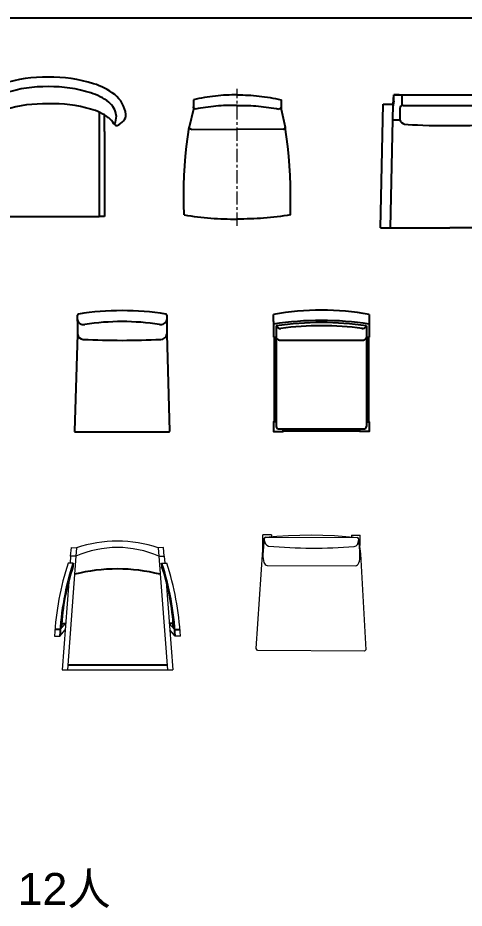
# Model space of a CAD drawing. Header units: millimetres. Extents: x 14385 to 129787, y 107826 to 186798.
# Drawn here: x 49027 to 51126, y 175647 to 179831 of the extents above; entities that cross this region are included whole.
import ezdxf

# ---------------------------------------------------------------- set-up
doc = ezdxf.new("R2010")
doc.units = ezdxf.units.MM
doc.header["$LTSCALE"] = 1000
doc.set_wipeout_variables(frame=1)
doc.linetypes.add('CENTER-1', pattern=[10, 6.25, -1.25, 1.25, -1.25])
doc.layers.add('FF-FURN', color=51, linetype='Continuous')
doc.layers.add('TEXT', color=50, linetype='Continuous')
doc.styles.add('ar', font='arial.ttf')

# ---------------------------------------------------------------- blocks, each defined once
blk = doc.blocks.new('gdhjfg')
at = {"color": 8}
blk.add_wipeout([(-328.8, 456), (-340.9, -125), (309.1, -125), (297.1, 456), (250.1, 456), (246.1, 500), (-277.9, 500), (-281.8, 456)], dxfattribs=at)
for p, q in [((-277.9, 470), (-282.7, 441.4)), ((-277.9, 470), (-277.9, 500)), ((246.1, 470), (246.1, 500)), ((246.1, 470), (250.9, 441.4))]:
    blk.add_line(p, q, dxfattribs=at)
for p, q in [((-281.8, 456), (-277.9, 500)), ((-277.9, 500), (246.1, 500)), ((-252.9, 500), (-277.9, 500)), ((-239.8, 449.1), (-239.8, 500)), ((208, 449.1), (208, 500)), ((250.1, 456), (246.1, 500)), ((-340.9, -125), (-328.8, 456)), ((-328.8, 456), (-281.8, 456)), ((-293.9, -125), (-281.8, 456)), ((-249.8, 435), (-249.8, 382)), ((-234.8, 450), (203, 450)), ((218, 435), (218, 382)), ((262.1, -125), (250.1, 456)), ((297.1, 456), (250.1, 456)), ((309.1, -125), (297.1, 456)), ((-283.9, 382), (-249.8, 382)), ((252.1, 382), (218, 382)), ((-340.9, -125), (-15.9, -125)), ((309.1, -125), (-15.9, -125))]:
    blk.add_line(p, q)
for centre, radius, start, end in [((-234.8, 435), 15, 90, 180), ((203, 435), 15, 0, 90), ((-223.3, 389.3), 27.5, 195.4224, 260.8747), ((191.5, 389.3), 27.5, 279.1253, 344.5776)]:
    blk.add_arc(centre, radius, start, end)
blk.add_ellipse((-15.9, 367.5), major_axis=(233.9, 0), ratio=0.053419, start_param=3.579979, end_param=5.844799)
blk = doc.blocks.new('FDSFADS')
for p, q in [((101865.3, 36728.9, 0), (101950.5, 36748.6, 0)), ((101960.3, 36738.7, 0), (101960, 36523, 0)), ((102362.3, 36773.2, 0), (102313.3, 36773.3, 0)), ((101821.2, 36728.9, 0), (101865.3, 36728.9, 0)), ((101960.3, 36307.3, 0), (101960, 36523, 0)), ((101821.2, 36317.1, 0), (101865.3, 36317.1, 0)), ((102362.3, 36272.9, 0), (102313.3, 36272.7, 0))]:
    blk.add_line(p, q)
at = {"color": 57, "linetype": 'CENTER-1', "lineweight": 5, "ltscale": 0.01}
blk.add_line((102414.1, 36523, 0), (101769.9, 36523, 0), dxfattribs=at)
for points in [[(102313.3, 36773.3), (102267.8, 36773.9), (102222.3, 36773.4), (102176.8, 36771.9), (102131.4, 36769.3), (102086, 36765.7), (102040.7, 36761), (101995.6, 36755.3), (101950.5, 36748.6)], [(102313.3, 36272.7), (102267.8, 36272.2), (102222.3, 36272.6), (102176.8, 36274.1), (102131.4, 36276.7), (102086, 36280.3), (102040.7, 36285), (101995.6, 36290.7), (101950.5, 36297.5)]]:
    blk.add_lwpolyline(points)
at = {"elevation": 0, "flags": 128}
for points in [[(102362.3, 36773.2, -0.020776), (102377.3, 36647.3, -0.019643), (102381.9, 36523, -0.019643)], [(101803.7, 36625.9, -0.029501), (101821.2, 36728.9, -0.029501)], [(101851.4, 36623.1, -0.02489), (101865, 36719.4, -0.02489)], [(101798.2, 36523, -0.027499), (101803.7, 36625.7), (101803.7, 36625.9)], [(101847.4, 36523), (101847.4, 36527.3, -0.024151), (101851.4, 36622.9), (101851.4, 36623.1)], [(101798.2, 36523, 0.027491), (101803.7, 36420.3), (101803.7, 36420.2)], [(101847.4, 36523), (101847.4, 36518.7, 0.024151), (101851.4, 36423.2), (101851.4, 36423)], [(102362.3, 36272.9, 0.020788), (102377.3, 36398.8, 0.019646), (102381.9, 36523, 0.019646)], [(101803.7, 36420.2, 0.029501), (101821.2, 36317.1, 0.029501)], [(101851.4, 36423, 0.02489), (101865, 36326.7, 0.02489)]]:
    blk.add_lwpolyline(points, format="xyb", dxfattribs=at)
at = {"elevation": 0}
blk.add_lwpolyline([(101865.3, 36317.1), (101950.5, 36297.5)], dxfattribs=at)
for centre, start, end in [((101950.5, 36738.7, 0), 0, 90), ((101855.2, 36719.1, 0), 0, 90), ((101855.2, 36326.9, 0), 270, 0), ((101950.5, 36307.3, 0), 270, 0)]:
    blk.add_arc(centre, 9.81, start, end)
blk = doc.blocks.new('A$C42020461')
at = {"linetype": 'Continuous', "ltscale": 0.05}
for p, q in [((-225, 504.5), (-225, 537.3)), ((-225, 504.5), (-225, 430.1)), ((225, 537.3), (225, 431)), ((-212, 483.6), (-212, 430.1)), ((212, 483.6), (212, 431)), ((-225, 430.1), (-212, 430.1)), ((-222, 430.1), (-222, 32)), ((-212, 430.1), (-212, 10)), ((212, 431), (225, 431)), ((212, 431), (212, 10)), ((222, 431), (222, 32)), ((-202, 0), (202, 0)), ((-180, -10), (180, -10))]:
    blk.add_line(p, q, dxfattribs=at)
at = {"color": 55, "linetype": 'Continuous', "ltscale": 0.05}
blk.add_line((-199.1, 417.1), (199.1, 417.1), dxfattribs=at)
for points in [[(-212, 32), (-225, 32), (-225, -13), (-180, -13), (-180, 0)], [(212, 32), (225, 32), (225, -13), (180, -13), (180, 0)]]:
    blk.add_lwpolyline(points)
at = {"linetype": 'Continuous', "ltscale": 0.05}
for centre, radius, start, end in [((0, -729.5), 1286.6, 79.9284, 100.0716), ((0, -958.6), 1457.7, 81.6377, 98.3623), ((-202, 10), 10, 180, 270), ((202, 10), 10, 270, 0)]:
    blk.add_arc(centre, radius, start, end, dxfattribs=at)
at = {"color": 55, "linetype": 'Continuous', "ltscale": 0.05}
for centre, radius, start, end in [((0, -958.6), 1467.7, 81.1819, 98.8181), ((-193.7, 490.9), 19.7, 201.6878, 278.2471), ((0, -958.6), 1442.7, 82.3211, 97.6215), ((193.9, 490.6), 19.4, 257.9752, 339.0385), ((-198, 431.1), 14.1, 184.1753, 274.5457), ((198, 431.1), 14.1, 265.4543, 355.8247)]:
    blk.add_arc(centre, radius, start, end, dxfattribs=at)
blk = doc.blocks.new('A$C3ABD292C')
at = {"linetype": 'Continuous', "ltscale": 0.05}
for p, q in [((-210, 520.5), (-210, 549)), ((210, 549), (210, 520.5)), ((-210, 520.5), (-210, 459)), ((210, 520.5), (210, 459)), ((-210, 459), (-223.3, 3.1)), ((210, 459), (223.3, 3.1))]:
    blk.add_line(p, q, dxfattribs=at)
at = {"color": 55, "linetype": 'Continuous', "ltscale": 0.05}
for p, q in [((-210, 459), (-210, 459.4)), ((210, 459), (210, 459))]:
    blk.add_line(p, q, dxfattribs=at)
blk.add_line((-220.3, 0), (220.3, 0))
at = {"linetype": 'Continuous', "ltscale": 0.05}
for centre, radius, start, end in [((-205, 549), 5, 99.0381, 180), ((0, -739.7), 1310, 80.9619, 99.0381), ((205, 549), 5, 0, 80.9619), ((-181.5, 533.5), 29, 189.7001, 281.0694), ((0, -632.3), 1151, 81.2095, 98.7905), ((181.5, 533.5), 29, 258.9306, 350.2999)]:
    blk.add_arc(centre, radius, start, end, dxfattribs=at)
at = {"color": 55, "linetype": 'Continuous', "ltscale": 0.05}
for centre, radius, start, end in [((-181.4, 464.3), 29, 189.7001, 267.4161), ((4.4, 4179.1), 3748.4, 267.1341, 272.7165), ((181.5, 463.9), 29, 271.1396, 350.2999)]:
    blk.add_arc(centre, radius, start, end, dxfattribs=at)
at = {"ltscale": 0.05}
for centre, start, end in [((-220.3, 3), 177.9497, 270), ((220.3, 3), 270, 2.0503)]:
    blk.add_arc(centre, 3, start, end, dxfattribs=at)
blk = doc.blocks.new('A$C1E0B67C3')
at = {"color": 0}
for p, q in [((-265.1, 400), (-265.1, 477.5)), ((-240.1, 490.3), (-240.1, 360.3)), ((240.2, 491), (240.2, 360.3)), ((265.2, 400), (265.2, 477.3)), ((-265.1, 400), (-265.1, 0)), ((265.2, 399.9), (265.2, 0)), ((-240.1, 360.3), (-240.1, 0)), ((240.2, 360.3), (240.2, 0))]:
    blk.add_line(p, q, dxfattribs=at)
for p, q in [((-240.1, 0), (240.1, 0)), ((-265.1, 0), (-240.1, 0))]:
    blk.add_line(p, q)
at = {"color": 0, "ltscale": 4}
blk.add_line((265.2, 0), (240.1, 0), dxfattribs=at)
for centre, radius, start, end in [((-6.5, -41.1), 697.2, 89.4648, 107.2627), ((6.6, -41.1), 697.2, 72.7373, 90.5352), ((6.6, -41.1), 697.2, 72.7373, 90.5352), ((-128.8, 334.7), 302, 106.2532, 127.497), ((126.5, 333.5), 303.8, 52.1879, 73.3663), ((-229.1, 466.2), 136.6, 127.6864, 174.1903), ((227.3, 464.2), 138.7, 6.5286, 51.9894), ((-138.6, 261.6), 250.2, 103.9802, 125.5995), ((-17.6, -119.1), 649.3, 88.5171, 106.3549), ((21.6, -118), 648.3, 73.9763, 91.8274), ((135, 261), 252.8, 53.7987, 75.3022), ((-332, 476.4), 33.2, 173.7226, 229.7972), ((-222.4, 388.9), 98.1, 129.3243, 151.3836), ((222.5, 388.9), 98.1, 28.6164, 50.6757), ((332.1, 476.4), 33.2, 310.2028, 6.2774), ((-300.7, 488.1), 64.6, 215.1315, 248.6152), ((-327.1, 453.3), 25.4, 276.5077, 316.9274), ((327.2, 453.3), 25.4, 223.0726, 263.4923), ((300.8, 488.1), 64.6, 291.3848, 324.8685)]:
    blk.add_arc(centre, radius, start, end)
at = {"color": 55, "linetype": 'Continuous', "ltscale": 0.05}
for centre, radius, start, end in [((-6.5, -41.1), 652.2, 89.4648, 107.2627), ((6.6, -41.1), 652.2, 72.7373, 90.5352), ((-128.8, 334.7), 257, 106.2532, 127.497), ((126.5, 333.5), 258.8, 52.1879, 73.3663), ((-229.1, 466.2), 91.6, 127.6864, 174.1903), ((227.3, 464.2), 93.7, 6.5286, 51.9894), ((-252.3, 469.3), 68.2, 168.9594, 201.4541), ((252.4, 469.3), 68.2, 338.5459, 11.0406), ((-281.5, 456.8), 36.4, 199.9498, 219.3455), ((281.6, 456.8), 36.4, 320.6545, 340.0502)]:
    blk.add_arc(centre, radius, start, end, dxfattribs=at)
blk = doc.blocks.new('A$C50467534')
at = {"linetype": 'Continuous', "lineweight": 15}
for p, q in [((-191.5, 251.7), (-231.3, -282.7)), ((-216.6, 251.7), (-219, 219.7)), ((198.9, 251.7), (238.7, -282.7)), ((224, 251.7), (226.4, 219.7)), ((-203.9, 219.7), (-227.8, 219.7)), ((-203.9, 219.7), (-203.9, 201.7)), ((211.3, 219.7), (235.2, 219.7)), ((211.3, 219.7), (211.3, 201.7)), ((-225.6, 131.1), (-256.3, -282.7)), ((233, 131.1), (263.7, -282.7)), ((-265, -92.6), (-240, -63.7)), ((-257.3, -64.7), (-256.2, -63.7)), ((272.4, -92.6), (247.5, -63.7)), ((-292.3, -123.2), (-267.3, -123.2)), ((-267.3, -123.1), (-242.3, -93.9)), ((274.7, -123.1), (249.7, -93.9)), ((299.7, -123.2), (274.8, -123.2)), ((-256.3, -282.7), (263.7, -282.7))]:
    blk.add_line(p, q, dxfattribs=at)
at = {"color": 55}
for p, q in [((-256.2, -63.7), (-240, -63.7)), ((263.7, -63.7), (247.5, -63.7)), ((264.8, -64.7), (263.7, -63.7)), ((-265, -92.6), (-290, -92.6)), ((272.4, -92.6), (297.4, -92.6)), ((-229.4, -257.7), (236.8, -257.7))]:
    blk.add_line(p, q, dxfattribs=at)
at = {"linetype": 'Continuous', "lineweight": 5}
for points in [[(-188.5, 291.5), (-191.5, 251.7), (-216.6, 251.7), (-213, 292.9)], [(195.9, 291.5), (198.9, 251.7), (224, 251.7), (220.4, 292.9)]]:
    blk.add_lwpolyline(points, close=True, dxfattribs=at)
for centre, radius, start, end in [((3.5, -189.3), 482.3, 66.1514, 113.8486), ((3.5, -284.8), 607.5, 71.5744, 108.4256)]:
    blk.add_arc(centre, radius, start, end, dxfattribs=at)
at = {"linetype": 'Continuous', "lineweight": 15}
for centre, radius, start, end in [((1015.6, -191.9), 1309.7, 161.6865, 176.9937), ((-1008.2, -191.9), 1309.7, 3.0063, 18.3135), ((728.8, -124.2), 987.9, 160.7416, 177.727), ((-721.4, -124.2), 987.9, 2.273, 19.2584)]:
    blk.add_arc(centre, radius, start, end, dxfattribs=at)
at = {"color": 55}
for centre, radius, start, end in [((1073.8, -193.2), 1343, 162.0974, 177.0121), ((-1066.4, -193.2), 1343, 2.9879, 17.9026), ((3.6, -629.8), 821.9, 75.8206, 104.1794)]:
    blk.add_arc(centre, radius, start, end, dxfattribs=at)
blk = doc.blocks.new('A$C0806133F')
at = {"lineweight": 5}
for p, q in [((-361.4, 106.1), (-360.9, 204.7)), ((-354.5, 187.8), (-361.2, 110.7)), ((-320.9, 204.5), (-360.9, 204.7)), ((-320.9, 204.5), (-320.9, 195.3)), ((-320.9, 204.5), (-320.9, 195.3)), ((55.6, 202.7), (95.6, 202.6)), ((55.6, 202.7), (55.6, 194.3)), ((55.6, 202.7), (95.6, 202.6)), ((88.4, 185.7), (95.1, 108.6)), ((95.2, 104), (95.6, 202.6)), ((-340.7, 59.6), (74, 57.7))]:
    blk.add_line(p, q, dxfattribs=at)
blk.add_lwpolyline([(-348.6, 192.6), (82.4, 191.6), (88.4, 185.6), (97.1, 115.4), (122.3, -335.9), (116.6, -342.6), (-386.3, -340.2), (-392.4, -329.7), (-362.1, 134.1), (-354.5, 187.8)], close=True, dxfattribs=at)
blk.add_lwpolyline([(-348.6, 192.6), (-294.9, 197.4), (-241, 200.8), (-187.1, 202.8), (-133.1, 203.4), (-79.1, 202.6), (-25.2, 200.3), (28.7, 196.7), (82.4, 191.6)], dxfattribs=at)
at = {"color": 55, "lineweight": 5}
for centre, radius, start, end in [((-320.2, 182.1), 34.6, 185.6886, 244.4656), ((60.6, 176.4), 28.4, 285.2856, 1.0854), ((-122.2, 2589), 2447.4, 265.0094, 274.4592), ((-122.2, 2589), 2447.4, 265.0094, 274.4592)]:
    blk.add_arc(centre, radius, start, end, dxfattribs=at)
at = {"lineweight": 5}
for centre, radius, start, end in [((-348.6, 186.6), 6, 89.7312, 168.5975), ((-348.6, 186.6), 6, 89.7312, 168.5975), ((80.3, 183.5), 8.41, 15.7593, 75.3622), ((80.3, 183.5), 8.41, 15.7593, 75.3622), ((-256.2, 105.6), 105.1, 177.2361, 197.4863), ((-10, 104.5), 105.1, 341.9761, 2.2263), ((-335.4, 81.3), 22.3, 198.9654, 256.356), ((69, 79.4), 22.3, 283.1068, 340.4972)]:
    blk.add_arc(centre, radius, start, end, dxfattribs=at)

msp = doc.modelspace()

# ---------------------------------------------------------------- linework, layer by layer
at = {"color": 1}
msp.add_line((18573.3, 179830.7), (80368.9, 179830.7), dxfattribs=at)

# ---------------------------------------------------------------- block references
at = {"layer": 'FF-FURN'}
for name, p in [('A$C1E0B67C3', (49169.9, 178896.3)), ('gdhjfg', (51073.6, 178969.2)), ('A$C3ABD292C', (49517.5, 177884.4)), ('A$C42020461', (50454.6, 177899.5)), ('A$C50467534', (49491.9, 177048.7)), ('A$C0806133F', (50540.6, 177197.1))]:
    msp.add_blockref(name, p, dxfattribs=at)
at = {"layer": 'FF-FURN', "xscale": -1, "rotation": 90}
msp.add_blockref('FDSFADS', (86581.8, 281266.8, 0), dxfattribs=at)

# ---------------------------------------------------------------- texts
at = {"layer": 'TEXT', "linetype": 'Continuous', "style": 'ar'}
msp.add_text('12人', height=150, dxfattribs=at).set_placement((49026.8, 175662.2))

doc.saveas('drawing.dxf')
